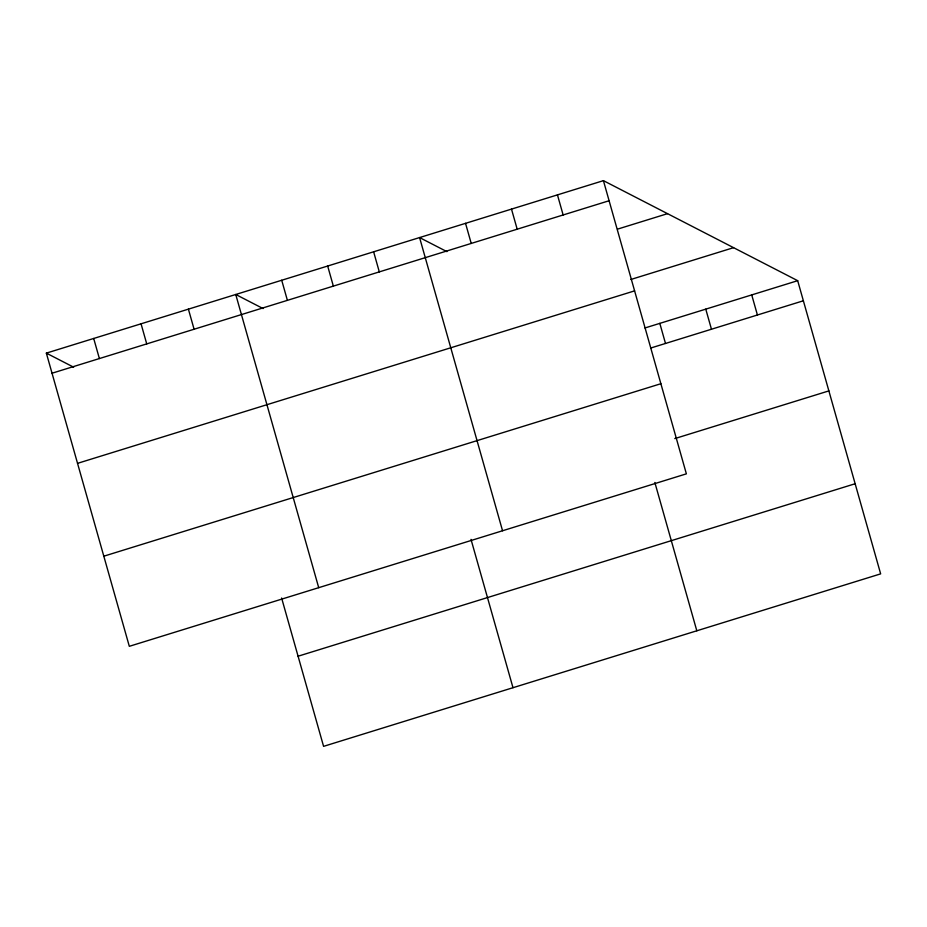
<?xml version="1.0" encoding="UTF-8"?>
<svg xmlns="http://www.w3.org/2000/svg" width="927" height="927" viewBox="0 0 927 927"><rect width="100%" height="100%" fill="white"/><g stroke="black" fill="none" stroke-linecap="round" stroke-linejoin="round"><path stroke-width="1.39" d="M603.419 180.649L686.374 473.848L129.316 646.316L46.35 353.129L603.419 180.649L797.683 280.684L880.65 573.871L323.581 746.351L281.611 598.019M52.039 373.222L609.097 200.742M617.509 229.143L667.521 213.662M630.847 279.479L733.581 247.671M77.532 463.349L634.601 290.869M644.949 327.973L797.683 280.684M650.627 348.065L803.373 300.777M103.812 556.2L660.881 383.72M674.775 438.598L828.877 390.893M298.088 656.223L855.146 483.743M446.895 251.634L419.583 237.567L502.55 530.765M263.059 308.552L235.748 294.485L318.714 587.683M46.35 353.129L73.65 367.185M751.727 294.913L757.417 314.995M705.771 309.143L711.461 329.224M659.815 323.372L665.493 343.453M654.844 482.457L696.814 630.789M557.451 194.879L563.141 214.971M511.495 209.108L517.185 229.201M465.539 223.337L471.229 243.43M471.009 539.375L512.99 687.707M373.627 251.796L379.305 271.889M327.671 266.026L333.349 286.119M281.715 280.255L287.393 300.348M188.401 309.154L194.091 329.236M141.055 323.813L146.733 343.905M93.697 338.471L99.386 358.564"/></g></svg>
